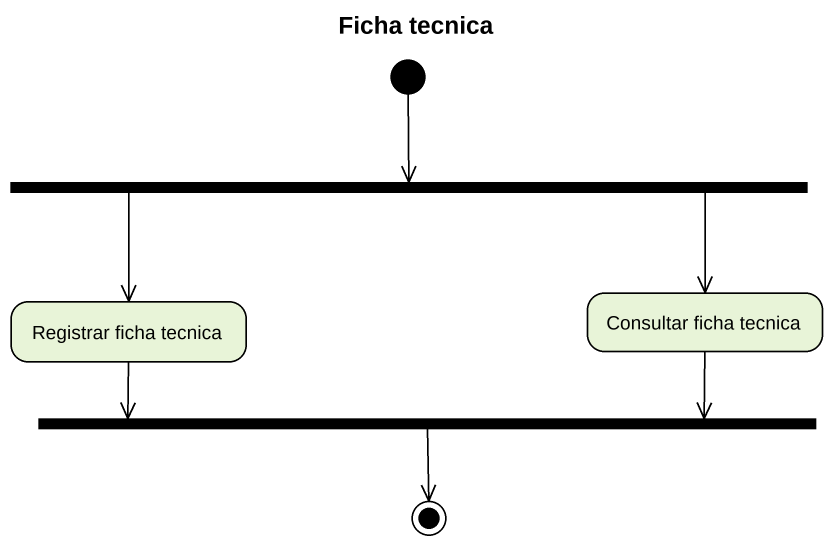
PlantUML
@startuml
title Ficha tecnica
hide empty description
state fork1 <<fork>>
state "Registrar ficha tecnica" as Registrar_ficha_tecnica
state "Consultar ficha tecnica" as Consultar_ficha_tecnica
state fork2 <<join>>
[*] --> fork1
fork1 -left-> Registrar_ficha_tecnica
fork1 -right-> Consultar_ficha_tecnica
Registrar_ficha_tecnica -right-> fork2
Consultar_ficha_tecnica -left-> fork2
fork2 --> [*]
@enduml
